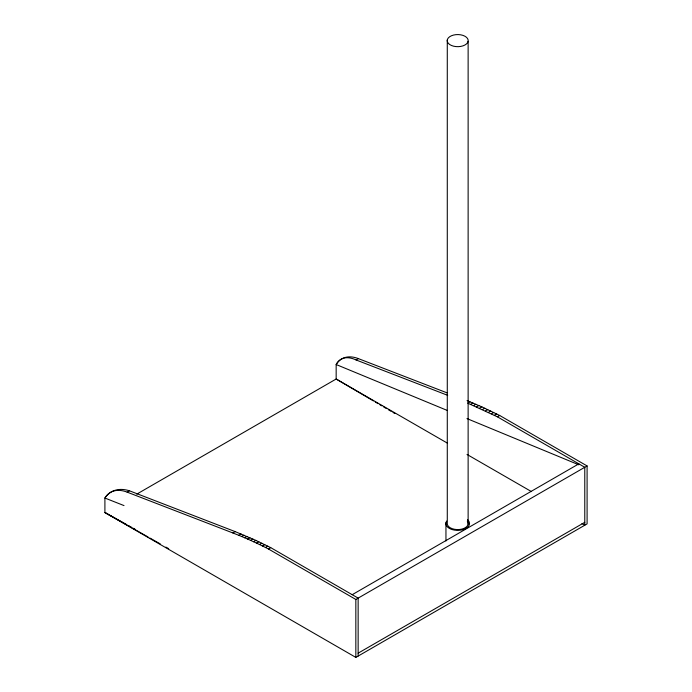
<?xml version="1.0" encoding="UTF-8"?>
<svg xmlns="http://www.w3.org/2000/svg" width="692" height="692" viewBox="0 0 692 692"><rect width="100%" height="100%" fill="white"/><g stroke="black" fill="none" stroke-linecap="round" stroke-linejoin="round"><path stroke-width="1.04" d="M467.048 400.607L481.831 406.853L499.659 415.459L587.093 465.941L587.093 523.887L355.835 657.4L104.907 512.53L104.907 498.041A43.267 24.981 60 0 1 127.138 492.133L129.447 490.801L235.159 531.612L255.85 540.383L270.719 547.64L358.145 598.113L358.145 656.068M373.412 400.919L336.165 379.017L336.165 364.528A43.397 22.032 60.9 0 1 356.077 359.961L358.387 358.62L446.989 392.831M136.739 494.149L336.165 379.017L447.387 443.131M127.138 492.133L232.849 532.952L235.159 531.612M232.849 532.952L238.74 535.288L241.05 533.956M469.998 401.775L467.68 403.116L497.349 416.8L584.775 467.273L584.775 525.219L581.981 523.576M238.74 535.288L241.69 536.508L244.008 535.176M470.638 404.336L472.947 402.995M241.69 536.508L244.648 537.762L246.966 536.43M473.587 405.581L475.906 404.249M244.648 537.762L247.606 539.051L249.924 537.719M476.554 406.87L478.864 405.538M247.606 539.051L250.573 540.365L252.883 539.033M479.513 408.193L481.831 406.853M250.573 540.365L253.54 541.724L255.85 540.383M482.48 409.543L484.798 408.211M253.54 541.724L256.507 543.108L258.825 541.775M485.447 410.927L487.765 409.595M256.507 543.108L259.483 544.526L261.792 543.194M488.422 412.345L490.732 411.013M259.483 544.526L262.458 545.979L264.768 544.639M491.398 413.799L493.707 412.467M262.458 545.979L265.434 547.458L267.743 546.126M494.373 415.278L496.683 413.946M265.434 547.458L268.409 548.972L270.719 547.64M497.349 416.8L499.659 415.459M352.211 594.688L578.841 463.848M268.409 548.972L355.835 599.454L587.093 465.941M358.145 653.17L584.775 522.322M356.077 359.961L447.689 395.331M124.006 505.584L104.907 498.041A43.397 27.896 59 0 1 129.447 490.801M446.989 410.33L336.165 364.528A43.267 24.981 60 0 1 358.387 358.62M466.962 418.582L578.789 464.799M126.645 524.597L104.907 512.53L148.053 536.983M128.53 525.652L131.368 527.226M133.262 528.273L135.148 529.319M149.93 538.047L160.25 543.895M165.872 547.087L168.692 548.678M467.013 454.445L531.499 491.614M375.272 402.017L378.066 403.661M379.925 404.751L381.794 405.849M383.653 406.939L386.447 408.583M388.307 409.681L391.101 411.325M392.961 412.415L394.829 413.513M468.129 41.286A10.492 6.055 0 0 1 451.487 45.499A10.492 6.055 0 0 1 453.494 35.076A10.492 6.055 0 0 1 468.129 41.286L468.129 524.199M447.283 39.946L447.283 522.858A10.492 6.055 0 0 0 459.28 529.518A10.492 6.055 0 0 0 467.316 521.102M445.951 522.771L445.951 540.997M355.835 599.454L355.835 657.4M467.55 519.744A11.825 6.833 0 0 1 458.978 530.323A11.825 6.833 0 0 1 446.686 521.041"/></g></svg>
